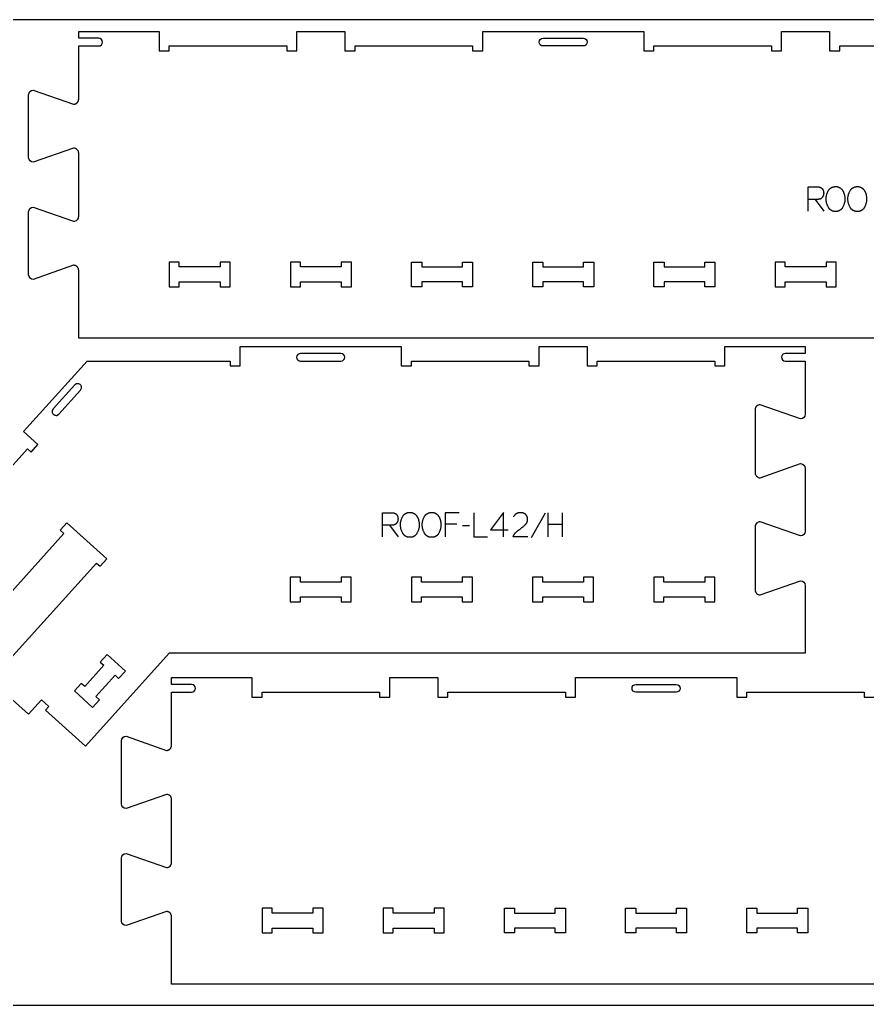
# Model space of a CAD drawing. Extents: x -7518 to -4335, y -84343 to -75479.
# Drawn here: x -6977 to -5928, y -80043 to -78823 of the extents above; entities that cross this region are included whole.
import ezdxf

# ---------------------------------------------------------------- set-up
doc = ezdxf.new("R2010")
doc.units = 0
for name, color, linetype in [('0_SHEET_SPRUCEPLY_2440X122', 1, 'CONTINUOUS'), ('1_ANYTOOL_1MMDEEP_LABELS_S', 2, 'CONTINUOUS'), ('3_ANYTOOL_CUTTHROUGH_INSID', 4, 'CONTINUOUS'), ('4_ANYTOOL_CUTTHROUGH_OUTSI', 5, 'CONTINUOUS')]:
    doc.layers.add(name, color=color, linetype=linetype)

msp = doc.modelspace()

# ---------------------------------------------------------------- linework, layer by layer
at = {"layer": '0_SHEET_SPRUCEPLY_2440X122'}
msp.add_lwpolyline([(-7146.3, -78823), (-7146.3, -80043), (-4706.3, -80043), (-4706.3, -78823)], close=True, dxfattribs=at)
at = {"layer": '1_ANYTOOL_1MMDEEP_LABELS_S'}
for points in [[(-6001.1, -79059.9), (-6001.1, -79029.9), (-5989.7, -79029.9), (-5989.2, -79029.9), (-5988.7, -79029.9), (-5988.5, -79029.9), (-5988.3, -79030), (-5988.1, -79030), (-5987.8, -79030), (-5987.6, -79030), (-5987.4, -79030.1), (-5987.2, -79030.1), (-5987, -79030.2), (-5986.8, -79030.2), (-5986.6, -79030.3), (-5986.4, -79030.3), (-5986.2, -79030.4), (-5986, -79030.4), (-5985.9, -79030.5), (-5985.7, -79030.6), (-5985.5, -79030.7), (-5985.3, -79030.7), (-5985.2, -79030.8), (-5985, -79030.9), (-5984.9, -79031), (-5984.7, -79031.1), (-5984.6, -79031.2), (-5984.4, -79031.3), (-5984.3, -79031.4), (-5984.1, -79031.5), (-5984, -79031.6), (-5983.9, -79031.7), (-5983.7, -79031.9), (-5983.6, -79032), (-5983.5, -79032.1), (-5983.4, -79032.2), (-5983.3, -79032.4), (-5983.2, -79032.5), (-5983.1, -79032.7), (-5983, -79032.8), (-5982.9, -79033), (-5982.8, -79033.1), (-5982.7, -79033.3), (-5982.6, -79033.4), (-5982.5, -79033.6), (-5982.4, -79033.8), (-5982.4, -79033.9), (-5982.3, -79034.1), (-5982.2, -79034.3), (-5982.2, -79034.5), (-5982.1, -79034.7), (-5982.1, -79034.9), (-5982, -79035.1), (-5982, -79035.3), (-5981.9, -79035.5), (-5981.9, -79035.7), (-5981.9, -79035.9), (-5981.8, -79036.1), (-5981.8, -79036.3), (-5981.8, -79036.6), (-5981.8, -79036.8), (-5981.7, -79037.3), (-5981.7, -79037.7), (-5981.7, -79037.9), (-5981.7, -79038.1), (-5981.8, -79038.3), (-5981.8, -79038.4), (-5981.8, -79038.6), (-5981.8, -79038.8), (-5981.8, -79038.9), (-5981.9, -79039.1), (-5981.9, -79039.3), (-5981.9, -79039.5), (-5982, -79039.6), (-5982, -79039.8), (-5982, -79040), (-5982.1, -79040.1), (-5982.1, -79040.3), (-5982.2, -79040.4), (-5982.2, -79040.6), (-5982.3, -79040.8), (-5982.4, -79040.9), (-5982.4, -79041.1), (-5982.5, -79041.2), (-5982.6, -79041.4), (-5982.7, -79041.6), (-5982.7, -79041.7), (-5982.8, -79041.9), (-5982.9, -79042), (-5983, -79042.2), (-5983.1, -79042.3), (-5983.2, -79042.5), (-5983.3, -79042.6), (-5983.4, -79042.8), (-5983.5, -79042.9), (-5983.6, -79043.1), (-5983.7, -79043.2), (-5983.9, -79043.3), (-5984, -79043.5), (-5984.1, -79043.6), (-5984.2, -79043.7), (-5984.4, -79043.8), (-5984.5, -79044), (-5984.6, -79044.1), (-5984.8, -79044.2), (-5984.9, -79044.3), (-5985, -79044.4), (-5985.2, -79044.5), (-5985.3, -79044.5), (-5985.5, -79044.6), (-5985.6, -79044.7), (-5985.8, -79044.8), (-5985.9, -79044.9), (-5986.1, -79044.9), (-5986.2, -79045), (-5986.4, -79045), (-5986.5, -79045.1), (-5986.7, -79045.1), (-5986.9, -79045.2), (-5987, -79045.2), (-5987.2, -79045.3), (-5987.4, -79045.3), (-5987.6, -79045.3), (-5987.7, -79045.3), (-5987.9, -79045.3), (-5988.1, -79045.4), (-5990, -79045.4), (-5992.1, -79045.4), (-6001, -79045.4)], [(-5992.1, -79045.4), (-5981.6, -79059.9)], [(-6528, -79463.2), (-6528, -79433.2), (-6516.6, -79433.2), (-6516.1, -79433.2), (-6515.6, -79433.2), (-6515.4, -79433.2), (-6515.2, -79433.3), (-6515, -79433.3), (-6514.7, -79433.3), (-6514.5, -79433.3), (-6514.3, -79433.4), (-6514.1, -79433.4), (-6513.9, -79433.5), (-6513.7, -79433.5), (-6513.5, -79433.6), (-6513.3, -79433.6), (-6513.1, -79433.7), (-6512.9, -79433.7), (-6512.8, -79433.8), (-6512.6, -79433.9), (-6512.4, -79434), (-6512.2, -79434), (-6512.1, -79434.1), (-6511.9, -79434.2), (-6511.8, -79434.3), (-6511.6, -79434.4), (-6511.5, -79434.5), (-6511.3, -79434.6), (-6511.2, -79434.7), (-6511, -79434.8), (-6510.9, -79434.9), (-6510.8, -79435), (-6510.6, -79435.2), (-6510.5, -79435.3), (-6510.4, -79435.4), (-6510.3, -79435.5), (-6510.2, -79435.7), (-6510.1, -79435.8), (-6510, -79436), (-6509.9, -79436.1), (-6509.8, -79436.3), (-6509.7, -79436.4), (-6509.6, -79436.6), (-6509.5, -79436.7), (-6509.4, -79436.9), (-6509.3, -79437.1), (-6509.3, -79437.2), (-6509.2, -79437.4), (-6509.1, -79437.6), (-6509.1, -79437.8), (-6509, -79438), (-6509, -79438.2), (-6508.9, -79438.4), (-6508.9, -79438.6), (-6508.8, -79438.8), (-6508.8, -79439), (-6508.8, -79439.2), (-6508.7, -79439.4), (-6508.7, -79439.6), (-6508.7, -79439.9), (-6508.7, -79440.1), (-6508.6, -79440.6), (-6508.6, -79441), (-6508.6, -79441.2), (-6508.6, -79441.4), (-6508.7, -79441.6), (-6508.7, -79441.7), (-6508.7, -79441.9), (-6508.7, -79442.1), (-6508.7, -79442.2), (-6508.8, -79442.4), (-6508.8, -79442.6), (-6508.8, -79442.8), (-6508.9, -79442.9), (-6508.9, -79443.1), (-6508.9, -79443.3), (-6509, -79443.4), (-6509, -79443.6), (-6509.1, -79443.7), (-6509.1, -79443.9), (-6509.2, -79444.1), (-6509.3, -79444.2), (-6509.3, -79444.4), (-6509.4, -79444.5), (-6509.5, -79444.7), (-6509.6, -79444.9), (-6509.6, -79445), (-6509.7, -79445.2), (-6509.8, -79445.3), (-6509.9, -79445.5), (-6510, -79445.6), (-6510.1, -79445.8), (-6510.2, -79445.9), (-6510.3, -79446.1), (-6510.4, -79446.2), (-6510.5, -79446.4), (-6510.6, -79446.5), (-6510.8, -79446.6), (-6510.9, -79446.8), (-6511, -79446.9), (-6511.1, -79447), (-6511.3, -79447.1), (-6511.4, -79447.3), (-6511.5, -79447.4), (-6511.6, -79447.5), (-6511.8, -79447.6), (-6511.9, -79447.7), (-6512.1, -79447.8), (-6512.2, -79447.8), (-6512.4, -79447.9), (-6512.5, -79448), (-6512.7, -79448.1), (-6512.8, -79448.2), (-6513, -79448.2), (-6513.1, -79448.3), (-6513.3, -79448.3), (-6513.4, -79448.4), (-6513.6, -79448.4), (-6513.8, -79448.5), (-6513.9, -79448.5), (-6514.1, -79448.5), (-6514.3, -79448.6), (-6514.5, -79448.6), (-6514.6, -79448.6), (-6514.8, -79448.6), (-6515, -79448.7), (-6516.9, -79448.7), (-6519, -79448.7), (-6527.9, -79448.7)], [(-6432.7, -79433.2), (-6450.4, -79433.2), (-6450.4, -79463.2)], [(-6414.9, -79433.2), (-6414.9, -79463.2), (-6397.8, -79463.2)], [(-6378, -79463.2), (-6377.9, -79433.1), (-6394, -79454.5)], [(-6347.8, -79463.1), (-6366.1, -79463.1), (-6365.9, -79462.6), (-6365.8, -79462.4), (-6365.7, -79462.2), (-6365.7, -79462), (-6365.6, -79461.8), (-6365.5, -79461.6), (-6365.4, -79461.3), (-6365.3, -79461.1), (-6365.2, -79460.9), (-6365.1, -79460.7), (-6365, -79460.5), (-6364.8, -79460.3), (-6364.7, -79460.1), (-6364.6, -79459.9), (-6364.5, -79459.7), (-6364.4, -79459.5), (-6364.2, -79459.3), (-6364.1, -79459.2), (-6363.9, -79459), (-6363.8, -79458.8), (-6363.7, -79458.6), (-6363.5, -79458.4), (-6363.4, -79458.3), (-6363.2, -79458.1), (-6363, -79457.9), (-6362.9, -79457.8), (-6362.7, -79457.6), (-6362.5, -79457.4), (-6362.4, -79457.3), (-6362, -79457), (-6360.5, -79455.7), (-6359, -79454.5), (-6357.5, -79453.4), (-6356, -79452.3), (-6355.2, -79451.7), (-6354.5, -79451.1), (-6353.8, -79450.6), (-6353.1, -79450), (-6352.5, -79449.4), (-6351.8, -79448.8), (-6351.2, -79448.2), (-6350.6, -79447.5), (-6350.4, -79447.4), (-6350.3, -79447.2), (-6350.2, -79447.1), (-6350, -79446.9), (-6349.9, -79446.7), (-6349.8, -79446.6), (-6349.7, -79446.4), (-6349.6, -79446.2), (-6349.4, -79446.1), (-6349.3, -79445.9), (-6349.2, -79445.7), (-6349.1, -79445.5), (-6349.1, -79445.3), (-6349, -79445.2), (-6348.9, -79445), (-6348.8, -79444.8), (-6348.7, -79444.6), (-6348.7, -79444.4), (-6348.6, -79444.2), (-6348.6, -79444), (-6348.5, -79443.8), (-6348.5, -79443.6), (-6348.4, -79443.4), (-6348.4, -79443.2), (-6348.3, -79443), (-6348.3, -79442.7), (-6348.3, -79442.5), (-6348.3, -79442.3), (-6348.2, -79442.1), (-6348.2, -79441.9), (-6348.2, -79441.6), (-6348.2, -79441.4), (-6348.2, -79441.2), (-6348.2, -79440.9), (-6348.2, -79440.7), (-6348.3, -79440.4), (-6348.3, -79440.2), (-6348.3, -79440), (-6348.3, -79439.7), (-6348.4, -79439.5), (-6348.4, -79439.3), (-6348.5, -79439.1), (-6348.5, -79438.9), (-6348.6, -79438.7), (-6348.6, -79438.5), (-6348.7, -79438.3), (-6348.8, -79438.1), (-6348.9, -79437.9), (-6348.9, -79437.7), (-6349, -79437.5), (-6349.1, -79437.3), (-6349.2, -79437.1), (-6349.3, -79437), (-6349.4, -79436.8), (-6349.5, -79436.6), (-6349.6, -79436.5), (-6349.8, -79436.3), (-6349.9, -79436.1), (-6350, -79436), (-6350.2, -79435.8), (-6350.3, -79435.7), (-6350.4, -79435.6), (-6350.6, -79435.4), (-6350.8, -79435.3), (-6350.9, -79435.2), (-6351.1, -79435), (-6351.2, -79434.9), (-6351.4, -79434.8), (-6351.6, -79434.7), (-6351.7, -79434.6), (-6351.9, -79434.5), (-6352.1, -79434.4), (-6352.3, -79434.3), (-6352.5, -79434.2), (-6352.6, -79434.1), (-6352.8, -79434), (-6353, -79433.9), (-6353.2, -79433.9), (-6353.4, -79433.8), (-6353.6, -79433.7), (-6353.8, -79433.7), (-6354, -79433.6), (-6354.2, -79433.5), (-6354.4, -79433.5), (-6354.6, -79433.4), (-6354.9, -79433.4), (-6355.1, -79433.4), (-6355.3, -79433.3), (-6355.5, -79433.3), (-6355.7, -79433.3), (-6356, -79433.2), (-6356.2, -79433.2), (-6356.4, -79433.2), (-6356.7, -79433.2), (-6357.1, -79433.2), (-6357.5, -79433.2), (-6357.9, -79433.2), (-6358.2, -79433.2), (-6358.6, -79433.3), (-6358.9, -79433.3), (-6359.2, -79433.4), (-6359.6, -79433.4), (-6359.9, -79433.5), (-6360.2, -79433.6), (-6360.4, -79433.6), (-6360.5, -79433.7), (-6360.7, -79433.7), (-6360.8, -79433.8), (-6361, -79433.8), (-6361.1, -79433.9), (-6361.3, -79434), (-6361.4, -79434), (-6361.5, -79434.1), (-6361.7, -79434.2), (-6361.8, -79434.2), (-6361.9, -79434.3), (-6362.1, -79434.4), (-6362.2, -79434.5), (-6362.4, -79434.5), (-6362.5, -79434.6), (-6362.6, -79434.7), (-6362.7, -79434.8), (-6362.9, -79434.9), (-6363, -79435), (-6363.1, -79435.1), (-6363.2, -79435.2), (-6363.3, -79435.3), (-6363.5, -79435.4), (-6363.6, -79435.5), (-6363.7, -79435.6), (-6363.8, -79435.7), (-6363.9, -79435.8), (-6364, -79435.9), (-6364.1, -79436.1), (-6364.2, -79436.2), (-6364.3, -79436.3), (-6364.5, -79436.6), (-6364.7, -79436.8), (-6364.9, -79437.1), (-6365.1, -79437.4), (-6365.3, -79437.7), (-6365.5, -79438), (-6365.6, -79438.3)], [(-6326.5, -79433.7), (-6343.7, -79464.4)], [(-6323.1, -79433.2), (-6323.1, -79463.2)], [(-6304.8, -79463.2), (-6304.8, -79433.2)], [(-6519, -79448.7), (-6508.5, -79463.2)], [(-6435.9, -79447.2), (-6450.4, -79447.2)], [(-6420.1, -79449.3), (-6428.8, -79449.4)], [(-6394, -79454.5), (-6372.2, -79454.5)], [(-6304.8, -79447.9), (-6323.1, -79447.9)]]:
    msp.add_lwpolyline(points, dxfattribs=at)
for points in [[(-5966.6, -79029.5), (-5966.2, -79029.6), (-5965.9, -79029.6), (-5965.5, -79029.6), (-5965.2, -79029.6), (-5965, -79029.7), (-5964.8, -79029.7), (-5964.7, -79029.7), (-5964.5, -79029.8), (-5964.3, -79029.8), (-5964.2, -79029.8), (-5964, -79029.9), (-5963.8, -79029.9), (-5963.7, -79030), (-5963.5, -79030), (-5963.4, -79030.1), (-5963.2, -79030.1), (-5963.1, -79030.2), (-5962.9, -79030.2), (-5962.8, -79030.3), (-5962.6, -79030.4), (-5962.5, -79030.5), (-5962.3, -79030.5), (-5962.2, -79030.6), (-5962.1, -79030.7), (-5961.9, -79030.8), (-5961.8, -79030.8), (-5961.6, -79030.9), (-5961.5, -79031), (-5961.3, -79031.2), (-5961, -79031.4), (-5960.8, -79031.6), (-5960.5, -79031.8), (-5960.3, -79032), (-5960, -79032.2), (-5959.8, -79032.5), (-5959.6, -79032.7), (-5959.4, -79032.9), (-5959.2, -79033.2), (-5959, -79033.4), (-5958.8, -79033.7), (-5958.6, -79034), (-5958.4, -79034.2), (-5958.2, -79034.5), (-5958.1, -79034.8), (-5957.9, -79035.1), (-5957.7, -79035.4), (-5957.6, -79035.6), (-5957.4, -79035.9), (-5957.3, -79036.2), (-5957.2, -79036.5), (-5957, -79036.9), (-5956.9, -79037.2), (-5956.8, -79037.5), (-5956.7, -79037.8), (-5956.6, -79038.1), (-5956.4, -79038.4), (-5956.4, -79038.8), (-5956.3, -79039.1), (-5956.2, -79039.5), (-5956.1, -79039.8), (-5955.9, -79040.5), (-5955.8, -79041.1), (-5955.7, -79041.8), (-5955.6, -79042.5), (-5955.6, -79043.1), (-5955.5, -79043.8), (-5955.5, -79044.4), (-5955.5, -79045.1), (-5955.5, -79045.7), (-5955.5, -79046.3), (-5955.6, -79047), (-5955.6, -79047.6), (-5955.7, -79048.3), (-5955.9, -79048.9), (-5956, -79049.5), (-5956.2, -79050.2), (-5956.3, -79050.8), (-5956.5, -79051.4), (-5956.8, -79052.1), (-5957, -79052.7), (-5957.3, -79053.4), (-5957.6, -79054), (-5957.9, -79054.6), (-5958.2, -79055.3), (-5958.4, -79055.6), (-5958.6, -79055.9), (-5958.8, -79056.2), (-5959, -79056.5), (-5959.2, -79056.7), (-5959.4, -79057), (-5959.6, -79057.3), (-5959.8, -79057.5), (-5959.9, -79057.6), (-5960, -79057.7), (-5960.2, -79057.8), (-5960.3, -79058), (-5960.4, -79058.1), (-5960.5, -79058.2), (-5960.6, -79058.3), (-5960.8, -79058.4), (-5960.9, -79058.5), (-5961, -79058.6), (-5961.1, -79058.7), (-5961.3, -79058.7), (-5961.4, -79058.8), (-5961.5, -79058.9), (-5961.7, -79059), (-5961.8, -79059.1), (-5961.9, -79059.2), (-5962.1, -79059.2), (-5962.2, -79059.3), (-5962.4, -79059.4), (-5962.5, -79059.5), (-5962.6, -79059.5), (-5962.8, -79059.6), (-5962.9, -79059.6), (-5963.1, -79059.7), (-5963.2, -79059.8), (-5963.4, -79059.8), (-5963.5, -79059.9), (-5963.9, -79060), (-5964.2, -79060), (-5964.5, -79060.1), (-5964.8, -79060.2), (-5965.2, -79060.2), (-5965.5, -79060.3), (-5965.9, -79060.3), (-5966.2, -79060.3), (-5966.6, -79060.4), (-5967, -79060.4), (-5967.3, -79060.4), (-5967.7, -79060.3), (-5968.1, -79060.3), (-5968.4, -79060.3), (-5968.8, -79060.2), (-5969.2, -79060.2), (-5969.5, -79060.1), (-5969.8, -79060), (-5970.2, -79060), (-5970.5, -79059.9), (-5970.6, -79059.8), (-5970.8, -79059.8), (-5971, -79059.7), (-5971.1, -79059.6), (-5971.3, -79059.6), (-5971.4, -79059.5), (-5971.6, -79059.4), (-5971.7, -79059.4), (-5971.8, -79059.3), (-5972, -79059.2), (-5972.1, -79059.1), (-5972.3, -79059.1), (-5972.4, -79059), (-5972.6, -79058.9), (-5972.7, -79058.8), (-5972.8, -79058.7), (-5973, -79058.6), (-5973.1, -79058.5), (-5973.2, -79058.4), (-5973.3, -79058.3), (-5973.5, -79058.2), (-5973.6, -79058.1), (-5973.7, -79058), (-5973.8, -79057.9), (-5973.9, -79057.8), (-5974.1, -79057.7), (-5974.2, -79057.6), (-5974.3, -79057.4), (-5974.4, -79057.3), (-5974.5, -79057.2), (-5974.7, -79056.9), (-5974.9, -79056.7), (-5975.1, -79056.4), (-5975.3, -79056.1), (-5975.5, -79055.8), (-5975.7, -79055.5), (-5975.9, -79055.2), (-5976.2, -79054.5), (-5976.5, -79053.9), (-5976.8, -79053.2), (-5977.1, -79052.6), (-5977.3, -79051.9), (-5977.6, -79051.3), (-5977.8, -79050.6), (-5978, -79050), (-5978.1, -79049.3), (-5978.3, -79048.7), (-5978.4, -79048), (-5978.5, -79047.4), (-5978.6, -79046.7), (-5978.6, -79046.1), (-5978.6, -79045.4), (-5978.7, -79044.8), (-5978.6, -79044.1), (-5978.6, -79043.4), (-5978.6, -79042.7), (-5978.5, -79042), (-5978.4, -79041.4), (-5978.2, -79040.7), (-5978.1, -79040), (-5977.9, -79039.4), (-5977.7, -79038.7), (-5977.5, -79038.1), (-5977.3, -79037.5), (-5977, -79036.8), (-5976.7, -79036.2), (-5976.4, -79035.6), (-5976.1, -79035), (-5975.8, -79034.4), (-5975.6, -79034.1), (-5975.4, -79033.8), (-5975.2, -79033.5), (-5975, -79033.2), (-5974.8, -79033), (-5974.6, -79032.7), (-5974.3, -79032.5), (-5974.1, -79032.3), (-5974, -79032.1), (-5973.9, -79032), (-5973.7, -79031.9), (-5973.6, -79031.8), (-5973.5, -79031.7), (-5973.4, -79031.6), (-5973.2, -79031.5), (-5973.1, -79031.4), (-5973, -79031.3), (-5972.9, -79031.2), (-5972.7, -79031.2), (-5972.6, -79031.1), (-5972.5, -79031), (-5972.3, -79030.9), (-5972.2, -79030.8), (-5972, -79030.8), (-5971.9, -79030.7), (-5971.7, -79030.6), (-5971.4, -79030.5), (-5971.1, -79030.3), (-5970.8, -79030.2), (-5970.5, -79030.1), (-5970.2, -79030), (-5969.9, -79029.9), (-5969.5, -79029.9), (-5969.2, -79029.8), (-5968.8, -79029.7), (-5968.5, -79029.7), (-5968.1, -79029.6), (-5967.8, -79029.6), (-5967.4, -79029.6), (-5967, -79029.6)], [(-5939.7, -79029.5), (-5939.3, -79029.6), (-5938.9, -79029.6), (-5938.6, -79029.6), (-5938.2, -79029.6), (-5938, -79029.7), (-5937.9, -79029.7), (-5937.7, -79029.7), (-5937.5, -79029.8), (-5937.4, -79029.8), (-5937.2, -79029.8), (-5937, -79029.9), (-5936.9, -79029.9), (-5936.7, -79030), (-5936.6, -79030), (-5936.4, -79030.1), (-5936.3, -79030.1), (-5936.1, -79030.2), (-5936, -79030.2), (-5935.8, -79030.3), (-5935.7, -79030.4), (-5935.5, -79030.5), (-5935.4, -79030.5), (-5935.2, -79030.6), (-5935.1, -79030.7), (-5935, -79030.8), (-5934.8, -79030.8), (-5934.7, -79030.9), (-5934.6, -79031), (-5934.3, -79031.2), (-5934, -79031.4), (-5933.8, -79031.6), (-5933.6, -79031.8), (-5933.3, -79032), (-5933.1, -79032.2), (-5932.9, -79032.5), (-5932.6, -79032.7), (-5932.4, -79032.9), (-5932.2, -79033.2), (-5932, -79033.4), (-5931.8, -79033.7), (-5931.6, -79034), (-5931.5, -79034.2), (-5931.3, -79034.5), (-5931.1, -79034.8), (-5930.9, -79035.1), (-5930.8, -79035.4), (-5930.6, -79035.6), (-5930.5, -79035.9), (-5930.3, -79036.2), (-5930.2, -79036.5), (-5930.1, -79036.9), (-5929.9, -79037.2), (-5929.8, -79037.5), (-5929.7, -79037.8), (-5929.6, -79038.1), (-5929.5, -79038.4), (-5929.4, -79038.8), (-5929.3, -79039.1), (-5929.2, -79039.5), (-5929.1, -79039.8), (-5929, -79040.5), (-5928.9, -79041.1), (-5928.8, -79041.8), (-5928.7, -79042.5), (-5928.6, -79043.1), (-5928.6, -79043.8), (-5928.5, -79044.4), (-5928.5, -79045.1), (-5928.5, -79045.7), (-5928.6, -79046.3), (-5928.6, -79047), (-5928.7, -79047.6), (-5928.8, -79048.3), (-5928.9, -79048.9), (-5929, -79049.5), (-5929.2, -79050.2), (-5929.4, -79050.8), (-5929.6, -79051.4), (-5929.8, -79052.1), (-5930.1, -79052.7), (-5930.3, -79053.4), (-5930.6, -79054), (-5930.9, -79054.6), (-5931.3, -79055.3), (-5931.5, -79055.6), (-5931.6, -79055.9), (-5931.8, -79056.2), (-5932, -79056.5), (-5932.2, -79056.7), (-5932.4, -79057), (-5932.6, -79057.3), (-5932.9, -79057.5), (-5933, -79057.6), (-5933.1, -79057.7), (-5933.2, -79057.8), (-5933.3, -79058), (-5933.4, -79058.1), (-5933.6, -79058.2), (-5933.7, -79058.3), (-5933.8, -79058.4), (-5933.9, -79058.5), (-5934.1, -79058.6), (-5934.2, -79058.7), (-5934.3, -79058.7), (-5934.4, -79058.8), (-5934.6, -79058.9), (-5934.7, -79059), (-5934.8, -79059.1), (-5935, -79059.2), (-5935.1, -79059.2), (-5935.3, -79059.3), (-5935.4, -79059.4), (-5935.5, -79059.5), (-5935.7, -79059.5), (-5935.8, -79059.6), (-5936, -79059.6), (-5936.1, -79059.7), (-5936.3, -79059.8), (-5936.4, -79059.8), (-5936.6, -79059.9), (-5936.9, -79060), (-5937.2, -79060), (-5937.5, -79060.1), (-5937.9, -79060.2), (-5938.2, -79060.2), (-5938.6, -79060.3), (-5938.9, -79060.3), (-5939.3, -79060.3), (-5939.6, -79060.4), (-5940, -79060.4), (-5940.4, -79060.4), (-5940.8, -79060.3), (-5941.1, -79060.3), (-5941.5, -79060.3), (-5941.8, -79060.2), (-5942.2, -79060.2), (-5942.5, -79060.1), (-5942.9, -79060), (-5943.2, -79060), (-5943.5, -79059.9), (-5943.7, -79059.8), (-5943.8, -79059.8), (-5944, -79059.7), (-5944.1, -79059.6), (-5944.3, -79059.6), (-5944.5, -79059.5), (-5944.6, -79059.4), (-5944.7, -79059.4), (-5944.9, -79059.3), (-5945, -79059.2), (-5945.2, -79059.1), (-5945.3, -79059.1), (-5945.5, -79059), (-5945.6, -79058.9), (-5945.7, -79058.8), (-5945.9, -79058.7), (-5946, -79058.6), (-5946.1, -79058.5), (-5946.3, -79058.4), (-5946.4, -79058.3), (-5946.5, -79058.2), (-5946.6, -79058.1), (-5946.8, -79058), (-5946.9, -79057.9), (-5947, -79057.8), (-5947.1, -79057.7), (-5947.2, -79057.6), (-5947.3, -79057.4), (-5947.5, -79057.3), (-5947.6, -79057.2), (-5947.8, -79056.9), (-5948, -79056.7), (-5948.2, -79056.4), (-5948.4, -79056.1), (-5948.6, -79055.8), (-5948.8, -79055.5), (-5948.9, -79055.2), (-5949.3, -79054.5), (-5949.6, -79053.9), (-5949.9, -79053.2), (-5950.1, -79052.6), (-5950.4, -79051.9), (-5950.6, -79051.3), (-5950.8, -79050.6), (-5951, -79050), (-5951.2, -79049.3), (-5951.3, -79048.7), (-5951.4, -79048), (-5951.5, -79047.4), (-5951.6, -79046.7), (-5951.7, -79046.1), (-5951.7, -79045.4), (-5951.7, -79044.8), (-5951.7, -79044.1), (-5951.7, -79043.4), (-5951.6, -79042.7), (-5951.5, -79042), (-5951.4, -79041.4), (-5951.3, -79040.7), (-5951.1, -79040), (-5951, -79039.4), (-5950.8, -79038.7), (-5950.6, -79038.1), (-5950.3, -79037.5), (-5950.1, -79036.8), (-5949.8, -79036.2), (-5949.5, -79035.6), (-5949.2, -79035), (-5948.8, -79034.4), (-5948.6, -79034.1), (-5948.4, -79033.8), (-5948.2, -79033.5), (-5948, -79033.2), (-5947.8, -79033), (-5947.6, -79032.7), (-5947.4, -79032.5), (-5947.1, -79032.3), (-5947, -79032.1), (-5946.9, -79032), (-5946.8, -79031.9), (-5946.7, -79031.8), (-5946.5, -79031.7), (-5946.4, -79031.6), (-5946.3, -79031.5), (-5946.2, -79031.4), (-5946, -79031.3), (-5945.9, -79031.2), (-5945.8, -79031.2), (-5945.6, -79031.1), (-5945.5, -79031), (-5945.4, -79030.9), (-5945.2, -79030.8), (-5945.1, -79030.8), (-5944.9, -79030.7), (-5944.8, -79030.6), (-5944.5, -79030.5), (-5944.2, -79030.3), (-5943.9, -79030.2), (-5943.6, -79030.1), (-5943.2, -79030), (-5942.9, -79029.9), (-5942.6, -79029.9), (-5942.2, -79029.8), (-5941.9, -79029.7), (-5941.5, -79029.7), (-5941.2, -79029.6), (-5940.8, -79029.6), (-5940.4, -79029.6), (-5940, -79029.6)], [(-6493.5, -79432.8), (-6493.1, -79432.9), (-6492.8, -79432.9), (-6492.4, -79432.9), (-6492.1, -79432.9), (-6491.9, -79433), (-6491.7, -79433), (-6491.6, -79433), (-6491.4, -79433.1), (-6491.2, -79433.1), (-6491.1, -79433.1), (-6490.9, -79433.2), (-6490.7, -79433.2), (-6490.6, -79433.3), (-6490.4, -79433.3), (-6490.3, -79433.4), (-6490.1, -79433.4), (-6490, -79433.5), (-6489.8, -79433.5), (-6489.7, -79433.6), (-6489.5, -79433.7), (-6489.4, -79433.7), (-6489.2, -79433.8), (-6489.1, -79433.9), (-6489, -79434), (-6488.8, -79434.1), (-6488.7, -79434.1), (-6488.5, -79434.2), (-6488.4, -79434.3), (-6488.2, -79434.5), (-6487.9, -79434.7), (-6487.7, -79434.9), (-6487.4, -79435.1), (-6487.2, -79435.3), (-6486.9, -79435.5), (-6486.7, -79435.8), (-6486.5, -79436), (-6486.3, -79436.2), (-6486.1, -79436.5), (-6485.9, -79436.7), (-6485.7, -79437), (-6485.5, -79437.3), (-6485.3, -79437.5), (-6485.1, -79437.8), (-6485, -79438.1), (-6484.8, -79438.4), (-6484.6, -79438.7), (-6484.5, -79438.9), (-6484.3, -79439.2), (-6484.2, -79439.5), (-6484.1, -79439.8), (-6483.9, -79440.2), (-6483.8, -79440.5), (-6483.7, -79440.8), (-6483.6, -79441.1), (-6483.4, -79441.4), (-6483.3, -79441.7), (-6483.2, -79442.1), (-6483.2, -79442.4), (-6483.1, -79442.7), (-6483, -79443.1), (-6482.8, -79443.8), (-6482.7, -79444.4), (-6482.6, -79445.1), (-6482.5, -79445.8), (-6482.5, -79446.4), (-6482.4, -79447.1), (-6482.4, -79447.7), (-6482.4, -79448.4), (-6482.4, -79449), (-6482.4, -79449.6), (-6482.5, -79450.3), (-6482.5, -79450.9), (-6482.6, -79451.5), (-6482.8, -79452.2), (-6482.9, -79452.8), (-6483.1, -79453.5), (-6483.2, -79454.1), (-6483.4, -79454.7), (-6483.7, -79455.4), (-6483.9, -79456), (-6484.2, -79456.6), (-6484.5, -79457.3), (-6484.8, -79457.9), (-6485.1, -79458.6), (-6485.3, -79458.9), (-6485.5, -79459.2), (-6485.7, -79459.5), (-6485.9, -79459.8), (-6486.1, -79460), (-6486.3, -79460.3), (-6486.5, -79460.5), (-6486.7, -79460.8), (-6486.8, -79460.9), (-6486.9, -79461), (-6487.1, -79461.1), (-6487.2, -79461.3), (-6487.3, -79461.4), (-6487.4, -79461.5), (-6487.5, -79461.6), (-6487.7, -79461.7), (-6487.8, -79461.8), (-6487.9, -79461.9), (-6488, -79462), (-6488.2, -79462), (-6488.3, -79462.1), (-6488.4, -79462.2), (-6488.6, -79462.3), (-6488.7, -79462.4), (-6488.8, -79462.5), (-6489, -79462.5), (-6489.1, -79462.6), (-6489.3, -79462.7), (-6489.4, -79462.8), (-6489.5, -79462.8), (-6489.7, -79462.9), (-6489.8, -79462.9), (-6490, -79463), (-6490.1, -79463.1), (-6490.3, -79463.1), (-6490.4, -79463.2), (-6490.8, -79463.3), (-6491.1, -79463.3), (-6491.4, -79463.4), (-6491.7, -79463.5), (-6492.1, -79463.5), (-6492.4, -79463.6), (-6492.8, -79463.6), (-6493.1, -79463.6), (-6493.5, -79463.7), (-6493.9, -79463.7), (-6494.2, -79463.7), (-6494.6, -79463.6), (-6495, -79463.6), (-6495.3, -79463.6), (-6495.7, -79463.5), (-6496, -79463.5), (-6496.4, -79463.4), (-6496.7, -79463.3), (-6497.1, -79463.3), (-6497.4, -79463.2), (-6497.5, -79463.1), (-6497.7, -79463), (-6497.8, -79463), (-6498, -79462.9), (-6498.2, -79462.9), (-6498.3, -79462.8), (-6498.5, -79462.7), (-6498.6, -79462.7), (-6498.7, -79462.6), (-6498.9, -79462.5), (-6499, -79462.4), (-6499.2, -79462.4), (-6499.3, -79462.3), (-6499.4, -79462.2), (-6499.6, -79462.1), (-6499.7, -79462), (-6499.9, -79461.9), (-6500, -79461.8), (-6500.1, -79461.7), (-6500.2, -79461.6), (-6500.4, -79461.5), (-6500.5, -79461.4), (-6500.6, -79461.3), (-6500.7, -79461.2), (-6500.8, -79461.1), (-6501, -79461), (-6501.1, -79460.9), (-6501.2, -79460.7), (-6501.3, -79460.6), (-6501.4, -79460.5), (-6501.6, -79460.2), (-6501.8, -79460), (-6502, -79459.7), (-6502.2, -79459.4), (-6502.4, -79459.1), (-6502.6, -79458.8), (-6502.8, -79458.5), (-6503.1, -79457.8), (-6503.4, -79457.2), (-6503.7, -79456.5), (-6504, -79455.9), (-6504.2, -79455.2), (-6504.5, -79454.6), (-6504.7, -79453.9), (-6504.9, -79453.3), (-6505, -79452.6), (-6505.2, -79452), (-6505.3, -79451.3), (-6505.4, -79450.7), (-6505.5, -79450), (-6505.5, -79449.4), (-6505.5, -79448.7), (-6505.6, -79448.1), (-6505.5, -79447.4), (-6505.5, -79446.7), (-6505.5, -79446), (-6505.4, -79445.3), (-6505.3, -79444.7), (-6505.1, -79444), (-6505, -79443.3), (-6504.8, -79442.7), (-6504.6, -79442), (-6504.4, -79441.4), (-6504.2, -79440.8), (-6503.9, -79440.1), (-6503.6, -79439.5), (-6503.3, -79438.9), (-6503, -79438.3), (-6502.7, -79437.7), (-6502.5, -79437.4), (-6502.3, -79437.1), (-6502.1, -79436.8), (-6501.9, -79436.5), (-6501.7, -79436.3), (-6501.5, -79436), (-6501.2, -79435.8), (-6501, -79435.6), (-6500.9, -79435.4), (-6500.8, -79435.3), (-6500.6, -79435.2), (-6500.5, -79435.1), (-6500.4, -79435), (-6500.3, -79434.9), (-6500.1, -79434.8), (-6500, -79434.7), (-6499.9, -79434.6), (-6499.8, -79434.5), (-6499.6, -79434.5), (-6499.5, -79434.4), (-6499.3, -79434.3), (-6499.2, -79434.2), (-6499.1, -79434.1), (-6498.9, -79434.1), (-6498.8, -79434), (-6498.6, -79433.9), (-6498.3, -79433.8), (-6498, -79433.6), (-6497.7, -79433.5), (-6497.4, -79433.4), (-6497.1, -79433.3), (-6496.8, -79433.2), (-6496.4, -79433.1), (-6496.1, -79433.1), (-6495.7, -79433), (-6495.4, -79433), (-6495, -79432.9), (-6494.7, -79432.9), (-6494.3, -79432.9), (-6493.9, -79432.9)], [(-6466.6, -79432.8), (-6466.2, -79432.9), (-6465.8, -79432.9), (-6465.5, -79432.9), (-6465.1, -79432.9), (-6464.9, -79433), (-6464.8, -79433), (-6464.6, -79433), (-6464.4, -79433.1), (-6464.3, -79433.1), (-6464.1, -79433.1), (-6463.9, -79433.2), (-6463.8, -79433.2), (-6463.6, -79433.3), (-6463.5, -79433.3), (-6463.3, -79433.4), (-6463.2, -79433.4), (-6463, -79433.5), (-6462.9, -79433.5), (-6462.7, -79433.6), (-6462.6, -79433.7), (-6462.4, -79433.7), (-6462.3, -79433.8), (-6462.1, -79433.9), (-6462, -79434), (-6461.9, -79434.1), (-6461.7, -79434.1), (-6461.6, -79434.2), (-6461.5, -79434.3), (-6461.2, -79434.5), (-6460.9, -79434.7), (-6460.7, -79434.9), (-6460.5, -79435.1), (-6460.2, -79435.3), (-6460, -79435.5), (-6459.8, -79435.8), (-6459.5, -79436), (-6459.3, -79436.2), (-6459.1, -79436.5), (-6458.9, -79436.7), (-6458.7, -79437), (-6458.5, -79437.3), (-6458.4, -79437.5), (-6458.2, -79437.8), (-6458, -79438.1), (-6457.8, -79438.4), (-6457.7, -79438.7), (-6457.5, -79438.9), (-6457.4, -79439.2), (-6457.2, -79439.5), (-6457.1, -79439.8), (-6457, -79440.2), (-6456.8, -79440.5), (-6456.7, -79440.8), (-6456.6, -79441.1), (-6456.5, -79441.4), (-6456.4, -79441.7), (-6456.3, -79442.1), (-6456.2, -79442.4), (-6456.1, -79442.7), (-6456, -79443.1), (-6455.9, -79443.8), (-6455.8, -79444.4), (-6455.7, -79445.1), (-6455.6, -79445.8), (-6455.5, -79446.4), (-6455.5, -79447.1), (-6455.4, -79447.7), (-6455.4, -79448.4), (-6455.4, -79449), (-6455.5, -79449.6), (-6455.5, -79450.3), (-6455.6, -79450.9), (-6455.7, -79451.5), (-6455.8, -79452.2), (-6455.9, -79452.8), (-6456.1, -79453.5), (-6456.3, -79454.1), (-6456.5, -79454.7), (-6456.7, -79455.4), (-6457, -79456), (-6457.2, -79456.6), (-6457.5, -79457.3), (-6457.8, -79457.9), (-6458.2, -79458.6), (-6458.4, -79458.9), (-6458.5, -79459.2), (-6458.7, -79459.5), (-6458.9, -79459.8), (-6459.1, -79460), (-6459.3, -79460.3), (-6459.5, -79460.5), (-6459.8, -79460.8), (-6459.9, -79460.9), (-6460, -79461), (-6460.1, -79461.1), (-6460.2, -79461.3), (-6460.3, -79461.4), (-6460.5, -79461.5), (-6460.6, -79461.6), (-6460.7, -79461.7), (-6460.8, -79461.8), (-6460.9, -79461.9), (-6461.1, -79462), (-6461.2, -79462), (-6461.3, -79462.1), (-6461.5, -79462.2), (-6461.6, -79462.3), (-6461.7, -79462.4), (-6461.9, -79462.5), (-6462, -79462.5), (-6462.2, -79462.6), (-6462.3, -79462.7), (-6462.4, -79462.8), (-6462.6, -79462.8), (-6462.7, -79462.9), (-6462.9, -79462.9), (-6463, -79463), (-6463.2, -79463.1), (-6463.3, -79463.1), (-6463.5, -79463.2), (-6463.8, -79463.3), (-6464.1, -79463.3), (-6464.4, -79463.4), (-6464.8, -79463.5), (-6465.1, -79463.5), (-6465.5, -79463.6), (-6465.8, -79463.6), (-6466.2, -79463.6), (-6466.5, -79463.7), (-6466.9, -79463.7), (-6467.3, -79463.7), (-6467.7, -79463.6), (-6468, -79463.6), (-6468.4, -79463.6), (-6468.7, -79463.5), (-6469.1, -79463.5), (-6469.4, -79463.4), (-6469.8, -79463.3), (-6470.1, -79463.3), (-6470.4, -79463.2), (-6470.6, -79463.1), (-6470.7, -79463), (-6470.9, -79463), (-6471, -79462.9), (-6471.2, -79462.9), (-6471.3, -79462.8), (-6471.5, -79462.7), (-6471.6, -79462.7), (-6471.8, -79462.6), (-6471.9, -79462.5), (-6472.1, -79462.4), (-6472.2, -79462.4), (-6472.4, -79462.3), (-6472.5, -79462.2), (-6472.6, -79462.1), (-6472.8, -79462), (-6472.9, -79461.9), (-6473, -79461.8), (-6473.2, -79461.7), (-6473.3, -79461.6), (-6473.4, -79461.5), (-6473.5, -79461.4), (-6473.7, -79461.3), (-6473.8, -79461.2), (-6473.9, -79461.1), (-6474, -79461), (-6474.1, -79460.9), (-6474.2, -79460.7), (-6474.3, -79460.6), (-6474.5, -79460.5), (-6474.7, -79460.2), (-6474.9, -79460), (-6475.1, -79459.7), (-6475.3, -79459.4), (-6475.5, -79459.1), (-6475.7, -79458.8), (-6475.8, -79458.5), (-6476.2, -79457.8), (-6476.5, -79457.2), (-6476.8, -79456.5), (-6477, -79455.9), (-6477.3, -79455.2), (-6477.5, -79454.6), (-6477.7, -79453.9), (-6477.9, -79453.3), (-6478.1, -79452.6), (-6478.2, -79452), (-6478.3, -79451.3), (-6478.4, -79450.7), (-6478.5, -79450), (-6478.6, -79449.4), (-6478.6, -79448.7), (-6478.6, -79448.1), (-6478.6, -79447.4), (-6478.6, -79446.7), (-6478.5, -79446), (-6478.4, -79445.3), (-6478.3, -79444.7), (-6478.2, -79444), (-6478, -79443.3), (-6477.9, -79442.7), (-6477.7, -79442), (-6477.5, -79441.4), (-6477.2, -79440.8), (-6477, -79440.1), (-6476.7, -79439.5), (-6476.4, -79438.9), (-6476.1, -79438.3), (-6475.7, -79437.7), (-6475.5, -79437.4), (-6475.3, -79437.1), (-6475.1, -79436.8), (-6474.9, -79436.5), (-6474.7, -79436.3), (-6474.5, -79436), (-6474.3, -79435.8), (-6474, -79435.6), (-6473.9, -79435.4), (-6473.8, -79435.3), (-6473.7, -79435.2), (-6473.6, -79435.1), (-6473.4, -79435), (-6473.3, -79434.9), (-6473.2, -79434.8), (-6473.1, -79434.7), (-6472.9, -79434.6), (-6472.8, -79434.5), (-6472.7, -79434.5), (-6472.5, -79434.4), (-6472.4, -79434.3), (-6472.3, -79434.2), (-6472.1, -79434.1), (-6472, -79434.1), (-6471.8, -79434), (-6471.7, -79433.9), (-6471.4, -79433.8), (-6471.1, -79433.6), (-6470.8, -79433.5), (-6470.5, -79433.4), (-6470.1, -79433.3), (-6469.8, -79433.2), (-6469.5, -79433.1), (-6469.1, -79433.1), (-6468.8, -79433), (-6468.4, -79433), (-6468.1, -79432.9), (-6467.7, -79432.9), (-6467.3, -79432.9), (-6466.9, -79432.9)]]:
    msp.add_lwpolyline(points, close=True, dxfattribs=at)
at = {"layer": '3_ANYTOOL_CUTTHROUGH_INSID', "color": 4}
for points in [[(-6279.1, -78846, -1), (-6279.1, -78855.5), (-6329.1, -78855.5, -1), (-6329.1, -78846)], [(-6579.3, -79236), (-6629.3, -79236, 1), (-6629.3, -79245.5), (-6579.3, -79245.5, 1)], [(-6908.7, -79275.1), (-6935.5, -79304.8), (-6935.5, -79304.9), (-6935.6, -79305), (-6935.7, -79305.1), (-6935.8, -79305.2), (-6935.8, -79305.3), (-6935.9, -79305.4), (-6936, -79305.5), (-6936, -79305.6), (-6936.1, -79305.7), (-6936.1, -79305.8), (-6936.2, -79305.9), (-6936.2, -79306), (-6936.3, -79306.1), (-6936.3, -79306.2), (-6936.4, -79306.3), (-6936.4, -79306.4), (-6936.5, -79306.5), (-6936.5, -79306.6), (-6936.5, -79306.7), (-6936.6, -79306.9), (-6936.6, -79307), (-6936.6, -79307.1), (-6936.6, -79307.2), (-6936.6, -79307.3), (-6936.7, -79307.4), (-6936.7, -79307.6), (-6936.7, -79307.7), (-6936.7, -79307.8), (-6936.7, -79307.9), (-6936.7, -79308), (-6936.7, -79308.1), (-6936.7, -79308.2, 0.198913), (-6935.1, -79311.5, 0.198913), (-6931.7, -79312.7), (-6931.6, -79312.7), (-6931.5, -79312.7), (-6931.4, -79312.7), (-6931.2, -79312.7), (-6931.1, -79312.7), (-6931, -79312.7), (-6930.9, -79312.6), (-6930.8, -79312.6), (-6930.7, -79312.6), (-6930.6, -79312.5), (-6930.4, -79312.5), (-6930.3, -79312.5), (-6930.2, -79312.4), (-6930.1, -79312.4), (-6930, -79312.3), (-6929.9, -79312.3), (-6929.8, -79312.2), (-6929.7, -79312.2), (-6929.6, -79312.1), (-6929.5, -79312.1), (-6929.4, -79312), (-6929.3, -79311.9), (-6929.2, -79311.9), (-6929.1, -79311.8), (-6929, -79311.7), (-6928.9, -79311.7), (-6928.8, -79311.6), (-6928.7, -79311.5), (-6928.7, -79311.4), (-6928.6, -79311.3), (-6928.5, -79311.3), (-6928.4, -79311.2), (-6901.6, -79281.4, 0.414214), (-6902, -79274.7, 0.198912), (-6905.4, -79273.5), (-6905.5, -79273.5), (-6905.7, -79273.5), (-6905.8, -79273.6), (-6905.9, -79273.6), (-6906, -79273.6), (-6906.1, -79273.6), (-6906.2, -79273.6), (-6906.3, -79273.7), (-6906.5, -79273.7), (-6906.6, -79273.7), (-6906.7, -79273.8), (-6906.8, -79273.8), (-6906.9, -79273.8), (-6907, -79273.9), (-6907.1, -79273.9), (-6907.2, -79274), (-6907.3, -79274), (-6907.4, -79274.1), (-6907.5, -79274.1), (-6907.6, -79274.2), (-6907.7, -79274.3), (-6907.8, -79274.3), (-6907.9, -79274.4), (-6908, -79274.5), (-6908.1, -79274.5), (-6908.2, -79274.6), (-6908.3, -79274.7), (-6908.4, -79274.8), (-6908.5, -79274.8), (-6908.5, -79274.9), (-6908.6, -79275)], [(-6164.2, -79645.9, -1), (-6164.2, -79655.4), (-6214.2, -79655.4, -1), (-6214.2, -79645.9)]]:
    msp.add_lwpolyline(points, format="xyb", close=True, dxfattribs=at)
for points in [[(-6779.3, -79129), (-6779.3, -79123), (-6791.8, -79123), (-6791.8, -79153.5), (-6779.3, -79153.5), (-6779.3, -79147.5), (-6728.8, -79147.5), (-6728.8, -79153.5), (-6716.3, -79153.5), (-6716.3, -79123), (-6728.8, -79123), (-6728.8, -79129)], [(-6629.3, -79129), (-6629.3, -79123), (-6641.8, -79123), (-6641.8, -79153.5), (-6629.3, -79153.5), (-6629.3, -79147.5), (-6578.8, -79147.5), (-6578.8, -79153.5), (-6566.3, -79153.5), (-6566.3, -79123), (-6578.8, -79123), (-6578.8, -79129)], [(-6479.3, -79147.5), (-6479.3, -79153.5), (-6491.8, -79153.5), (-6491.8, -79123), (-6479.3, -79123), (-6479.3, -79129), (-6428.8, -79129), (-6428.8, -79123), (-6416.3, -79123), (-6416.3, -79153.5), (-6428.8, -79153.5), (-6428.8, -79147.5)], [(-6329.3, -79129), (-6278.8, -79129), (-6278.8, -79123), (-6266.3, -79123), (-6266.3, -79153.5), (-6278.8, -79153.5), (-6278.8, -79147.5), (-6329.3, -79147.5), (-6329.3, -79153.5), (-6341.8, -79153.5), (-6341.8, -79123), (-6329.3, -79123)], [(-6128.8, -79129), (-6128.8, -79123), (-6116.3, -79123), (-6116.3, -79153.5), (-6128.8, -79153.5), (-6128.8, -79147.5), (-6179.3, -79147.5), (-6179.3, -79153.5), (-6191.8, -79153.5), (-6191.8, -79123), (-6179.3, -79123), (-6179.3, -79129)], [(-6029.3, -79129), (-6029.3, -79123), (-6041.8, -79123), (-6041.8, -79153.5), (-6029.3, -79153.5), (-6029.3, -79147.5), (-5978.8, -79147.5), (-5978.8, -79153.5), (-5966.3, -79153.5), (-5966.3, -79123), (-5978.8, -79123), (-5978.8, -79129)], [(-6629.5, -79519), (-6629.5, -79513), (-6642, -79513), (-6642, -79543.5), (-6629.5, -79543.5), (-6629.5, -79537.5), (-6579, -79537.5), (-6579, -79543.5), (-6566.5, -79543.5), (-6566.5, -79513), (-6579, -79513), (-6579, -79519)], [(-6429, -79537.5), (-6429, -79543.5), (-6416.5, -79543.5), (-6416.5, -79513), (-6429, -79513), (-6429, -79519), (-6479.5, -79519), (-6479.5, -79513), (-6492, -79513), (-6492, -79543.5), (-6479.5, -79543.5), (-6479.5, -79537.5)], [(-6329.5, -79519), (-6329.5, -79513), (-6342, -79513), (-6342, -79543.5), (-6329.5, -79543.5), (-6329.5, -79537.5), (-6279, -79537.5), (-6279, -79543.5), (-6266.5, -79543.5), (-6266.5, -79513), (-6279, -79513), (-6279, -79519)], [(-6179.5, -79519), (-6179.5, -79513), (-6192, -79513), (-6192, -79543.5), (-6179.5, -79543.5), (-6179.5, -79537.5), (-6129, -79537.5), (-6129, -79543.5), (-6116.5, -79543.5), (-6116.5, -79513), (-6129, -79513), (-6129, -79519)], [(-6886.6, -79674.2), (-6878.2, -79664.9), (-6882.7, -79660.9), (-6858.9, -79634.5), (-6854.4, -79638.5), (-6846.1, -79629.2), (-6868.8, -79608.8), (-6877.1, -79618.1), (-6872.7, -79622.1), (-6896.4, -79648.5), (-6900.9, -79644.5), (-6909.2, -79653.8)], [(-6664.4, -79928.9), (-6664.4, -79922.9), (-6676.9, -79922.9), (-6676.9, -79953.4), (-6664.4, -79953.4), (-6664.4, -79947.4), (-6613.9, -79947.4), (-6613.9, -79953.4), (-6601.4, -79953.4), (-6601.4, -79922.9), (-6613.9, -79922.9), (-6613.9, -79928.9)], [(-6514.4, -79928.9), (-6514.4, -79922.9), (-6526.9, -79922.9), (-6526.9, -79953.4), (-6514.4, -79953.4), (-6514.4, -79947.4), (-6463.9, -79947.4), (-6463.9, -79953.4), (-6451.4, -79953.4), (-6451.4, -79922.9), (-6463.9, -79922.9), (-6463.9, -79928.9)], [(-6364.4, -79947.4), (-6364.4, -79953.4), (-6376.9, -79953.4), (-6376.9, -79922.9), (-6364.4, -79922.9), (-6364.4, -79928.9), (-6313.9, -79928.9), (-6313.9, -79922.9), (-6301.4, -79922.9), (-6301.4, -79953.4), (-6313.9, -79953.4), (-6313.9, -79947.4)], [(-6214.4, -79928.9), (-6163.9, -79928.9), (-6163.9, -79922.9), (-6151.4, -79922.9), (-6151.4, -79953.4), (-6163.9, -79953.4), (-6163.9, -79947.4), (-6214.4, -79947.4), (-6214.4, -79953.4), (-6226.9, -79953.4), (-6226.9, -79922.9), (-6214.4, -79922.9)], [(-6013.9, -79928.9), (-6013.9, -79922.9), (-6001.4, -79922.9), (-6001.4, -79953.4), (-6013.9, -79953.4), (-6013.9, -79947.4), (-6064.4, -79947.4), (-6064.4, -79953.4), (-6076.9, -79953.4), (-6076.9, -79922.9), (-6064.4, -79922.9), (-6064.4, -79928.9)]]:
    msp.add_lwpolyline(points, close=True, dxfattribs=at)
at = {"layer": '4_ANYTOOL_CUTTHROUGH_OUTSI', "color": 5}
for points in [[(-5554.1, -79217), (-6454.1, -79217), (-6903.8, -79217), (-6903.8, -79217), (-6903.8, -79133.2), (-6903.8, -79133.1), (-6903.8, -79132.9), (-6903.8, -79132.8), (-6903.9, -79132.6), (-6903.9, -79132.5), (-6903.9, -79132.4), (-6903.9, -79132.2), (-6903.9, -79132.1), (-6904, -79131.9), (-6904, -79131.8), (-6904, -79131.6), (-6904.1, -79131.5), (-6904.1, -79131.4), (-6904.2, -79131.2), (-6904.2, -79131.1), (-6904.3, -79130.9), (-6904.3, -79130.8), (-6904.4, -79130.6), (-6904.5, -79130.5), (-6904.5, -79130.4), (-6904.6, -79130.2), (-6904.7, -79130.1), (-6904.8, -79129.9), (-6904.9, -79129.8), (-6904.9, -79129.7), (-6905, -79129.6), (-6905.1, -79129.4), (-6905.2, -79129.3), (-6905.3, -79129.2), (-6905.4, -79129.1), (-6905.6, -79128.9), (-6905.7, -79128.8), (-6905.8, -79128.7), (-6905.9, -79128.6), (-6906, -79128.5), (-6906.2, -79128.4), (-6906.3, -79128.3), (-6906.4, -79128.2), (-6906.5, -79128.1), (-6906.7, -79128), (-6906.8, -79127.9), (-6906.9, -79127.9), (-6907.1, -79127.8), (-6907.2, -79127.7), (-6907.4, -79127.6), (-6907.5, -79127.6), (-6907.6, -79127.5), (-6907.8, -79127.5), (-6907.9, -79127.4), (-6908.1, -79127.3), (-6908.2, -79127.3), (-6908.4, -79127.3), (-6908.5, -79127.2), (-6908.6, -79127.2), (-6908.8, -79127.1), (-6908.9, -79127.1), (-6909.1, -79127.1), (-6909.2, -79127.1), (-6909.4, -79127.1), (-6909.5, -79127), (-6909.7, -79127), (-6909.8, -79127), (-6909.9, -79127), (-6910.1, -79127), (-6910.1, -79127), (-6910.2, -79127), (-6960.1, -79144.5), (-6960.1, -79144.5, -0.412073), (-6965.8, -79138.8), (-6965.8, -79060.8, -0.412073), (-6960.1, -79055), (-6910.2, -79072.5), (-6910.1, -79072.5), (-6910.1, -79072.5), (-6910.1, -79072.5, 0.414214), (-6903.8, -79066.3), (-6903.8, -78988.3, 0.414214), (-6910.1, -78982), (-6910.1, -78982), (-6910.2, -78982), (-6960.1, -78999.5), (-6960.1, -78999.5, -0.412073), (-6965.8, -78993.8), (-6965.8, -78915.8, -0.412073), (-6960.1, -78910), (-6910.2, -78927.5), (-6910.1, -78927.5), (-6910.1, -78927.5), (-6910.1, -78927.5), (-6909.9, -78927.5), (-6909.8, -78927.5), (-6909.7, -78927.5), (-6909.5, -78927.5), (-6909.4, -78927.5), (-6909.2, -78927.5), (-6909.1, -78927.4), (-6908.9, -78927.4), (-6908.8, -78927.4), (-6908.6, -78927.4), (-6908.5, -78927.3), (-6908.4, -78927.3), (-6908.2, -78927.2), (-6908.1, -78927.2), (-6907.9, -78927.1), (-6907.8, -78927.1), (-6907.6, -78927), (-6907.5, -78927), (-6907.4, -78926.9), (-6907.2, -78926.8), (-6907.1, -78926.8), (-6906.9, -78926.7), (-6906.8, -78926.6), (-6906.7, -78926.5), (-6906.5, -78926.4), (-6906.4, -78926.3), (-6906.3, -78926.2), (-6906.2, -78926.1), (-6906, -78926), (-6905.9, -78925.9), (-6905.8, -78925.8), (-6905.7, -78925.7), (-6905.6, -78925.6), (-6905.4, -78925.5), (-6905.3, -78925.4), (-6905.2, -78925.2), (-6905.1, -78925.1), (-6905, -78925), (-6904.9, -78924.8), (-6904.9, -78924.7), (-6904.8, -78924.6), (-6904.7, -78924.4), (-6904.6, -78924.3), (-6904.5, -78924.2), (-6904.5, -78924), (-6904.4, -78923.9), (-6904.3, -78923.8), (-6904.3, -78923.6), (-6904.2, -78923.5), (-6904.2, -78923.3), (-6904.1, -78923.2), (-6904.1, -78923), (-6904, -78922.9), (-6904, -78922.7), (-6904, -78922.6), (-6903.9, -78922.5), (-6903.9, -78922.3), (-6903.9, -78922.2), (-6903.9, -78922), (-6903.9, -78921.9), (-6903.8, -78921.7), (-6903.8, -78921.6), (-6903.8, -78921.5), (-6903.8, -78921.3), (-6903.8, -78855.5), (-6879.1, -78855.5, 1), (-6879.1, -78846), (-6903.8, -78846), (-6903.8, -78837.5), (-6804.3, -78837.5), (-6804.3, -78861.3), (-6804.3, -78861.5), (-6791.8, -78861.5), (-6791.8, -78855.5), (-6754.1, -78855.5), (-6646.3, -78855.5), (-6646.3, -78861.5), (-6633.8, -78861.5), (-6633.8, -78861.3), (-6633.8, -78837.5), (-6574.3, -78837.5), (-6574.3, -78861.3), (-6574.3, -78861.5), (-6561.8, -78861.5), (-6561.8, -78855.5), (-6416.3, -78855.5), (-6416.3, -78861.5), (-6403.8, -78861.5), (-6403.8, -78837.5), (-6204.3, -78837.5), (-6204.3, -78861.5), (-6191.8, -78861.5), (-6191.8, -78855.5), (-6154.1, -78855.5), (-6046.3, -78855.5), (-6046.3, -78861.5), (-6033.8, -78861.5), (-6033.8, -78837.5), (-5974.3, -78837.5), (-5974.3, -78861.5), (-5961.8, -78861.5), (-5961.8, -78855.5), (-5816.3, -78855.5)], [(-7031, -79425.2), (-6967.1, -79354.2), (-6962.7, -79358.2), (-6954.3, -79348.9), (-6972.2, -79332.9), (-6893.5, -79245.5), (-6754.3, -79245.5), (-6716.5, -79245.5), (-6716.5, -79251.5), (-6704, -79251.5), (-6704, -79251.3), (-6704, -79227.5), (-6504.5, -79227.5), (-6504.5, -79227.5), (-6504.5, -79251.3), (-6504.5, -79251.5), (-6492, -79251.5), (-6492, -79245.5), (-6346.5, -79245.5), (-6346.5, -79251.5), (-6334, -79251.5), (-6334, -79251.3), (-6334, -79227.5), (-6274.5, -79227.5), (-6274.5, -79251.3), (-6274.5, -79251.5), (-6262, -79251.5), (-6262, -79245.5), (-6116.5, -79245.5), (-6116.5, -79251.5), (-6104, -79251.5), (-6104, -79251.3), (-6104, -79227.5), (-6004.5, -79227.5), (-6004.5, -79236), (-6029.3, -79236), (-6029.3, -79236, 1), (-6029.3, -79245.5), (-6004.5, -79245.5), (-6004.5, -79311.3), (-6004.5, -79311.3, -0.412073), (-6010.3, -79317), (-6060.2, -79299.5), (-6060.3, -79299.5), (-6060.3, -79299.5), (-6060.3, -79299.5, 0.414214), (-6066.5, -79305.8), (-6066.5, -79383.8, 0.414214), (-6060.3, -79390), (-6060.3, -79390), (-6060.2, -79390), (-6010.3, -79372.5), (-6010.3, -79372.5, -0.412073), (-6004.5, -79378.3), (-6004.5, -79456.3, -0.412073), (-6010.3, -79462), (-6060.2, -79444.5), (-6060.3, -79444.5), (-6060.3, -79444.5), (-6060.3, -79444.5, 0.414214), (-6066.5, -79450.8), (-6066.5, -79528.8, 0.414214), (-6060.3, -79535), (-6060.3, -79535), (-6060.2, -79535), (-6010.3, -79517.5), (-6010.3, -79517.5, -0.412073), (-6004.5, -79523.3), (-6004.5, -79607), (-6454.3, -79607), (-6754.3, -79607), (-6791.7, -79607), (-6791.8, -79607), (-6791.8, -79607.1), (-6895.4, -79722.1), (-6944.8, -79677.6), (-6940.8, -79673.1), (-6950.1, -79664.8), (-6966.1, -79682.6), (-7010.4, -79642.8)], [(-5439.2, -80016.9), (-6339.2, -80016.9), (-6788.9, -80016.9), (-6788.9, -80016.9), (-6788.9, -79933.1), (-6788.9, -79933), (-6788.9, -79932.8), (-6788.9, -79932.7), (-6788.9, -79932.5), (-6789, -79932.4), (-6789, -79932.3), (-6789, -79932.1), (-6789, -79932), (-6789.1, -79931.8), (-6789.1, -79931.7), (-6789.1, -79931.5), (-6789.2, -79931.4), (-6789.2, -79931.2), (-6789.3, -79931.1), (-6789.3, -79931), (-6789.4, -79930.8), (-6789.4, -79930.7), (-6789.5, -79930.5), (-6789.6, -79930.4), (-6789.6, -79930.2), (-6789.7, -79930.1), (-6789.8, -79930), (-6789.9, -79929.8), (-6790, -79929.7), (-6790, -79929.6), (-6790.1, -79929.4), (-6790.2, -79929.3), (-6790.3, -79929.2), (-6790.4, -79929.1), (-6790.5, -79928.9), (-6790.7, -79928.8), (-6790.8, -79928.7), (-6790.9, -79928.6), (-6791, -79928.5), (-6791.1, -79928.4), (-6791.2, -79928.3), (-6791.4, -79928.2), (-6791.5, -79928.1), (-6791.6, -79928), (-6791.8, -79927.9), (-6791.9, -79927.8), (-6792, -79927.7), (-6792.2, -79927.7), (-6792.3, -79927.6), (-6792.5, -79927.5), (-6792.6, -79927.5), (-6792.7, -79927.4), (-6792.9, -79927.3), (-6793, -79927.3), (-6793.2, -79927.2), (-6793.3, -79927.2), (-6793.5, -79927.1), (-6793.6, -79927.1), (-6793.7, -79927.1), (-6793.9, -79927), (-6794, -79927), (-6794.2, -79927), (-6794.3, -79927), (-6794.5, -79926.9), (-6794.6, -79926.9), (-6794.7, -79926.9), (-6794.9, -79926.9), (-6795, -79926.9), (-6795.2, -79926.9), (-6795.2, -79926.9), (-6795.2, -79926.9), (-6845.2, -79944.4), (-6845.2, -79944.4, -0.412073), (-6850.9, -79938.7), (-6850.9, -79860.7, -0.412073), (-6845.2, -79854.9), (-6795.2, -79872.4), (-6795.2, -79872.4), (-6795.2, -79872.4), (-6795.2, -79872.4, 0.414214), (-6788.9, -79866.2), (-6788.9, -79788.2, 0.414214), (-6795.2, -79781.9), (-6795.2, -79781.9), (-6795.2, -79781.9), (-6845.2, -79799.4), (-6845.2, -79799.4, -0.412073), (-6850.9, -79793.7), (-6850.9, -79715.7, -0.412073), (-6845.2, -79709.9), (-6795.2, -79727.4), (-6795.2, -79727.4), (-6795.2, -79727.4), (-6795.2, -79727.4), (-6795, -79727.4), (-6794.9, -79727.4), (-6794.7, -79727.4), (-6794.6, -79727.4), (-6794.5, -79727.4), (-6794.3, -79727.3), (-6794.2, -79727.3), (-6794, -79727.3), (-6793.9, -79727.3), (-6793.7, -79727.2), (-6793.6, -79727.2), (-6793.5, -79727.2), (-6793.3, -79727.1), (-6793.2, -79727.1), (-6793, -79727), (-6792.9, -79727), (-6792.7, -79726.9), (-6792.6, -79726.8), (-6792.5, -79726.8), (-6792.3, -79726.7), (-6792.2, -79726.6), (-6792, -79726.6), (-6791.9, -79726.5), (-6791.8, -79726.4), (-6791.6, -79726.3), (-6791.5, -79726.2), (-6791.4, -79726.1), (-6791.2, -79726), (-6791.1, -79725.9), (-6791, -79725.8), (-6790.9, -79725.7), (-6790.8, -79725.6), (-6790.7, -79725.5), (-6790.5, -79725.4), (-6790.4, -79725.2), (-6790.3, -79725.1), (-6790.2, -79725), (-6790.1, -79724.9), (-6790, -79724.7), (-6790, -79724.6), (-6789.9, -79724.5), (-6789.8, -79724.3), (-6789.7, -79724.2), (-6789.6, -79724.1), (-6789.6, -79723.9), (-6789.5, -79723.8), (-6789.4, -79723.6), (-6789.4, -79723.5), (-6789.3, -79723.4), (-6789.3, -79723.2), (-6789.2, -79723.1), (-6789.2, -79722.9), (-6789.1, -79722.8), (-6789.1, -79722.6), (-6789.1, -79722.5), (-6789, -79722.3), (-6789, -79722.2), (-6789, -79722.1), (-6789, -79721.9), (-6788.9, -79721.8), (-6788.9, -79721.6), (-6788.9, -79721.5), (-6788.9, -79721.3), (-6788.9, -79721.2), (-6788.9, -79655.4), (-6764.2, -79655.4, 1), (-6764.2, -79645.9), (-6788.9, -79645.9), (-6788.9, -79637.4), (-6689.4, -79637.4), (-6689.4, -79661.4), (-6676.9, -79661.4), (-6676.9, -79655.4), (-6639.2, -79655.4), (-6531.4, -79655.4), (-6531.4, -79661.4), (-6518.9, -79661.4), (-6518.9, -79661.2), (-6518.9, -79637.4), (-6459.4, -79637.4), (-6459.4, -79661.2), (-6459.4, -79661.4), (-6446.9, -79661.4), (-6446.9, -79655.4), (-6301.4, -79655.4), (-6301.4, -79661.4), (-6288.9, -79661.4), (-6288.9, -79661.2), (-6288.9, -79637.4), (-6089.4, -79637.4), (-6089.4, -79661.2), (-6089.4, -79661.4), (-6076.9, -79661.4), (-6076.9, -79655.4), (-6039.2, -79655.4), (-5931.4, -79655.4), (-5931.4, -79661.4), (-5918.9, -79661.4)]]:
    msp.add_lwpolyline(points, format="xyb", dxfattribs=at)
msp.add_lwpolyline([(-6992.7, -79618.7), (-6881.8, -79495.5), (-6877.3, -79499.5), (-6868.9, -79490.2), (-6918.4, -79445.7), (-6926.7, -79455), (-6922.3, -79459), (-7033.2, -79582.2)], dxfattribs=at)

doc.saveas('drawing.dxf')
